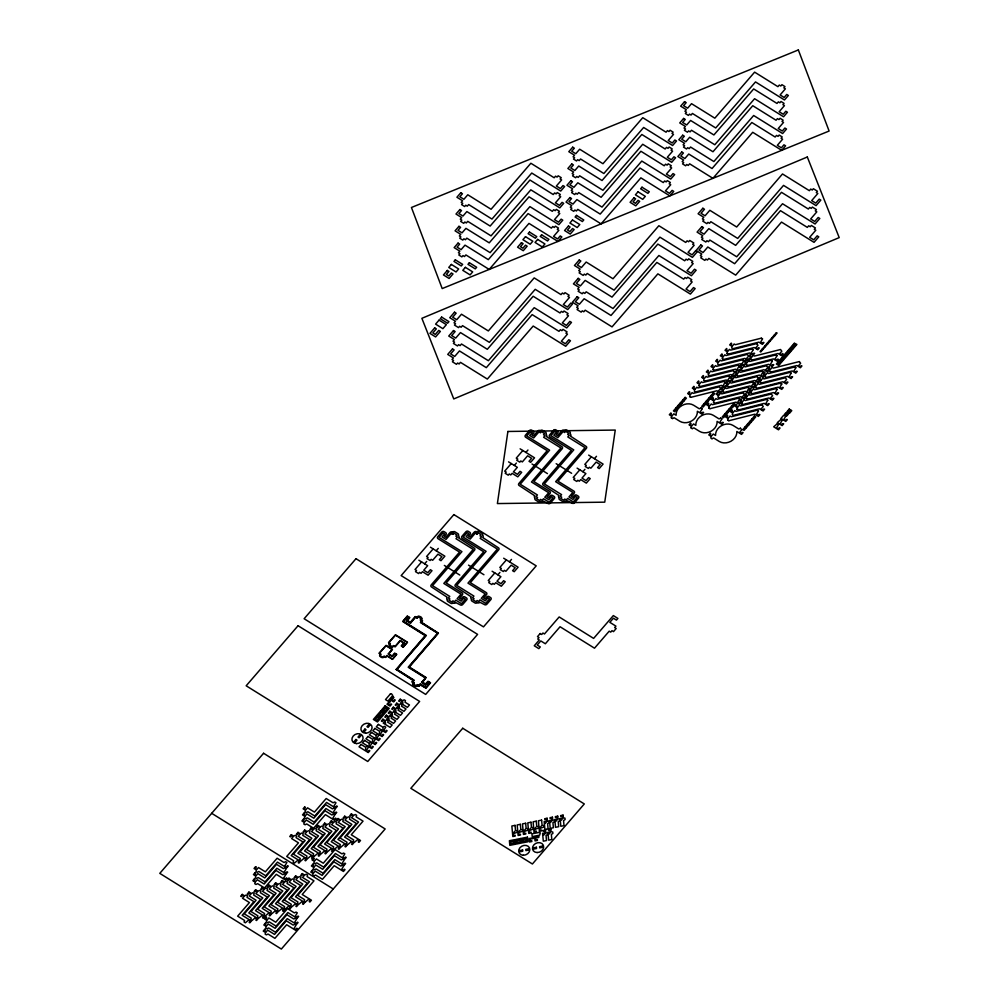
<?xml version="1.0" encoding="UTF-8"?>
<svg xmlns="http://www.w3.org/2000/svg" width="999" height="999" viewBox="0 0 999 999"><rect width="100%" height="100%" fill="white"/><g stroke="black" fill="none" stroke-linecap="round" stroke-linejoin="round"><path stroke-width="1.5" d="M391.758 656.206L392.457 655.881M392.557 656.131L394.78 653.496L396.403 654.507L392.507 659.015L386.875 655.506L385.489 657.105L383.978 656.156L382.954 657.342L379.92 655.444L380.931 654.27L379.42 653.321L385.989 645.716L392.07 649.5L388.174 654.008L391.858 656.43M403.446 643.044L404.145 642.719M404.233 642.994L400.224 640.421L394.955 646.528L393.431 645.579L392.407 646.753L389.373 644.867L390.397 643.681L388.873 642.744L395.442 635.139L407.155 642.419L403.259 646.927L401.648 645.916L404.233 642.919L403.559 643.281M406.406 620.691L407.105 620.367M407.192 620.666L406.531 620.928M425.112 684.677L425.811 684.352M425.911 684.59L428.146 681.967L429.77 682.979L425.874 687.474L420.242 683.978L418.856 685.576L417.332 684.627L416.321 685.814L413.274 683.915L414.298 682.729L412.774 681.793L414.16 680.182L396.94 669.467L426.348 635.439L403.496 621.203L407.38 616.708L409.003 617.719L406.406 620.716L410.414 623.214L415.696 617.107L417.22 618.056L418.231 616.87L421.278 618.768L420.254 619.954L421.778 620.891L420.392 622.489L437.612 633.216L408.204 667.245L425.424 677.971L421.541 682.467L425.262 684.927M452.809 534.253C453.633 530.069 450.037 536.813 453.833 533.079L456.868 534.964L455.856 536.151L457.367 537.1L455.994 538.698L473.214 549.413L443.806 583.441L461.026 594.168L457.13 598.676L461.151 601.173L463.736 598.164L465.359 599.175L461.463 603.683L455.831 600.174L454.458 601.773L452.934 600.824L451.91 602.01L448.876 600.112L449.9 598.938L448.376 597.989L449.762 596.391L432.542 585.664L461.938 551.635L439.085 537.412L442.982 532.904L444.605 533.916L442.008 536.913L446.016 539.41L451.298 533.316C455.394 534.577 451.773 534.677 452.397 532.042A1.736 1.449 -25.2 0 0 450.012 532.504L445.829 537.337L444.393 536.451L445.891 534.715A1.736 1.449 -25.2 0 0 445.704 532.642L444.08 531.63A1.736 1.449 -25.2 0 0 441.695 532.105L437.799 536.613A1.736 1.449 -25.2 0 0 437.987 538.686L459.552 552.11L431.243 584.865A1.736 1.449 -25.2 0 0 431.443 586.937L447.09 597.19A1.736 1.449 -25.2 0 0 447.277 599.263L447.515 599.412A1.736 1.449 -25.2 0 0 447.777 601.386L450.811 603.284A1.736 1.449 -25.2 0 0 453.121 602.897L453.359 603.046A1.736 1.449 -25.2 0 0 455.744 602.572L460.364 604.944A1.736 1.449 -25.2 0 0 462.749 604.482L466.645 599.974A1.736 1.449 -25.2 0 0 466.458 597.902L464.835 596.89A1.736 1.449 -25.2 0 0 462.45 597.365L460.951 599.1L459.515 598.201L462.312 594.967A1.736 1.449 -25.2 0 0 462.125 592.894L446.191 582.979L474.5 550.224A1.736 1.449 -25.2 0 0 474.313 548.151L458.653 537.899A1.736 1.449 -25.2 0 0 458.466 535.826L458.229 535.676A1.736 1.449 -25.2 0 0 457.967 533.691L454.932 531.805A1.736 1.449 -25.2 0 0 452.622 532.192M476.948 533.928C475.162 533.691 478.658 533.791 477.997 532.767L481.031 534.652L480.007 535.839L481.53 536.775L480.144 538.386L497.365 549.1L467.969 583.129L485.189 593.856L481.293 598.351L485.302 600.849L487.899 597.852L489.522 598.863L485.626 603.359L479.995 599.862L478.608 601.46L477.097 600.511L476.073 601.698L473.039 599.8L474.05 598.626L472.539 597.677L473.913 596.078L456.693 585.352L486.101 551.323L463.249 537.1L467.145 532.592L468.756 533.603L466.171 536.6L470.179 539.098L475.449 532.991L476.973 533.941L476.548 531.73A1.736 1.449 -25.2 0 0 474.163 532.192L469.992 537.025L468.556 536.138L470.042 534.403A1.736 1.449 -25.2 0 0 469.855 532.33L468.244 531.318A1.736 1.449 -25.2 0 0 465.859 531.793L461.963 536.288A1.736 1.449 -25.2 0 0 462.15 538.361L483.716 551.798L455.407 584.552A1.736 1.449 -25.2 0 0 455.594 586.625L471.253 596.878A1.736 1.449 -25.2 0 0 471.441 598.95L471.678 599.088A1.736 1.449 -25.2 0 0 471.94 601.073L474.975 602.959A1.736 1.449 -25.2 0 0 477.272 602.584L477.51 602.734A1.736 1.449 -25.2 0 0 479.895 602.26L484.527 604.632A1.736 1.449 -25.2 0 0 486.913 604.17L490.809 599.662A1.736 1.449 -25.2 0 0 490.621 597.589L488.998 596.578A1.736 1.449 -25.2 0 0 486.613 597.052L485.114 598.776L483.678 597.889L486.476 594.655A1.736 1.449 -25.2 0 0 486.288 592.582L470.354 582.654L498.651 549.9A1.736 1.449 -25.2 0 0 498.464 547.827L482.817 537.587A1.736 1.449 -25.2 0 0 482.629 535.514L482.392 535.364A1.736 1.449 -25.2 0 0 482.13 533.379L479.095 531.493A1.736 1.449 -25.2 0 0 476.785 531.868M421.59 561.913L415.01 569.517L416.533 570.466L415.509 571.653L418.556 573.538L419.568 572.365L421.091 573.301L422.477 571.703L428.109 575.212L432.005 570.704L430.382 569.705L427.784 572.702L423.776 570.204L427.659 565.696L418.868 560.227M433.154 548.888L426.585 556.493L428.096 557.442L427.072 558.628L430.119 560.514L431.143 559.34L432.654 560.277L437.937 554.183L441.945 556.68L439.348 559.677L440.971 560.689L444.867 556.181L430.432 547.202M424.637 563.811L426.698 561.426M511.263 463.548L504.695 471.153L506.206 472.09L505.194 473.276L508.229 475.174L509.253 473.988L510.776 474.937L512.15 473.339L517.782 476.835L521.678 472.34L520.054 471.328L517.457 474.325L513.449 471.828L517.345 467.332L508.553 461.85M436.201 550.786L438.261 548.401M522.827 450.524L516.258 458.129L517.782 459.078L516.758 460.252L519.792 462.15L520.816 460.964L522.34 461.913L527.609 455.806L531.63 458.304L529.033 461.301L530.656 462.312L534.54 457.817L520.117 448.826M514.31 465.434L516.371 463.049M525.874 452.422L527.947 450.025M406.805 620.641L409.403 617.707L407.455 616.346L403.171 621.465L425.786 635.551L396.553 669.43L413.598 680.294L412.387 681.905L413.736 682.841M380.631 654.083C377.035 655.606 383.479 659.802 384.278 656.343M390.085 643.493C386.488 645.104 392.969 649.188 393.731 645.766M410.377 622.727L415.459 616.858L417.17 617.569M416.908 617.869C417.657 614.435 424.188 618.543 420.554 620.142M386.925 655.993L385.602 657.429L384.016 656.655M388.736 653.895L392.457 649.387L386.064 645.366L379.071 653.184L380.369 654.382M400.274 640.908L395.192 646.778L393.481 646.066M392.157 656.156L394.68 653.171L396.778 654.345L392.495 659.365L386.613 655.806M403.846 642.994L401.261 645.878L403.134 647.277L407.505 642.22L395.454 634.777L388.536 642.594L389.835 643.793M579.807 469.817L573.239 477.422L574.762 478.371L573.738 479.557L576.773 481.443L577.797 480.269L579.32 481.206L580.706 479.607L586.338 483.116L590.222 478.608L588.598 477.609L586.013 480.606L581.992 478.109L585.889 473.601L577.097 468.131M591.383 456.793L584.802 464.398L586.326 465.347L585.302 466.533L588.349 468.419L589.36 467.245L590.884 468.181L596.153 462.087L600.174 464.585L597.577 467.582L599.2 468.593L603.084 464.085L588.661 455.107M494.817 572.927L488.249 580.531L489.76 581.48L488.748 582.654L491.783 584.552L492.807 583.366L494.318 584.315L495.704 582.717L501.336 586.226L505.232 581.718L503.608 580.706L501.011 583.716L497.002 581.218L500.899 576.71L492.107 571.241M506.381 559.902L499.812 567.507L501.336 568.456L500.312 569.63L503.346 571.528L504.37 570.342L505.894 571.291L511.163 565.184L515.172 567.682L512.587 570.691L514.198 571.703L518.094 567.195L503.671 558.216M582.854 471.715L584.927 469.33M594.43 458.691L596.49 456.306M497.864 574.825L499.925 572.427M509.428 561.8L511.5 559.403M413.998 682.542C410.402 684.153 416.883 688.236 417.644 684.814M420.279 684.465L418.868 685.926L417.382 685.114M422.102 682.354L425.736 677.697L408.766 667.132L438.012 633.154L420.954 622.389L422.177 620.829L420.816 619.842M425.512 684.627L428.034 681.643L430.144 682.804L425.886 687.824L419.98 684.278M671.316 417.732L671.715 416.233L669.33 414.747L670.891 412.949C672.439 413.761 668.706 415.159 672.227 415.634L673.788 413.823L676.098 415.272A10.977 9.091 -25.2 0 1 681.942 405.519A10.977 9.091 -25.2 0 1 693.656 405.257L699.325 408.791L700.898 408.017M689.635 396.541L690.034 395.03L687.662 393.556L689.21 391.745L689.884 392.17L688.848 393.369L690.559 394.43L692.107 392.632L693.281 393.356L719.23 386.825L720.604 388.511L718.531 390.909C720.104 393.656 720.566 390.134 721.94 391.196L720.391 392.994L716.845 390.784L690.896 397.327M698.975 385.726L699.375 384.228L697.002 382.742L698.551 380.944C700.137 381.768 696.328 383.154 699.899 383.628L701.448 381.818L702.622 382.555L728.571 376.011M708.316 374.925L708.716 373.414L706.343 371.928L707.891 370.13C709.515 370.991 705.731 372.165 709.24 372.814L710.789 371.016L711.962 371.74L737.911 365.209M712.986 369.518L713.386 368.007L711.013 366.533L712.562 364.722C714.148 365.534 710.376 366.958 713.91 367.407L715.459 365.609L716.633 366.333L742.582 359.802M722.327 358.703L722.727 357.205L720.354 355.719L721.902 353.921C723.463 354.72 719.804 356.156 723.251 356.606L724.799 354.795L725.973 355.532L751.922 348.988M726.997 353.309L727.397 351.798L725.024 350.312L726.573 348.514C728.121 349.325 724.45 350.749 727.921 351.198L729.47 349.4L730.644 350.125L756.593 343.594M672.564 418.519L674.138 417.744L679.819 421.278A10.977 9.091 -25.2 0 0 691.52 421.016A10.977 9.091 -25.2 0 0 697.364 411.263L702.06 414.198L703.621 412.387C702.272 411.351 701.735 414.747 700.199 412.112L702.16 408.803M695.566 391.92L721.515 385.377L725.062 387.587L726.61 385.789C725.249 384.752 724.774 388.211 723.201 385.514L725.149 382.205M700.237 386.513L726.186 379.982L729.732 382.192L731.28 380.382C729.932 379.37 729.407 382.729 727.871 380.107L729.819 376.798M704.907 381.106L730.856 374.575L734.402 376.785L735.951 374.987C734.465 373.951 734.365 377.322 732.542 374.7L734.615 372.302L733.353 370.592M709.577 375.699L735.526 369.168L739.073 371.378L740.621 369.58C739.11 368.594 738.985 371.965 737.212 369.293L739.16 365.984M714.248 370.304L740.197 363.761L743.743 365.971L745.291 364.173C743.78 363.199 743.631 366.483 741.882 363.886L743.83 360.589M718.918 364.897L744.867 358.366L748.413 360.577L749.962 358.766C748.438 357.754 748.401 361.151 746.553 358.491L748.626 356.081L747.364 354.37M723.588 359.49L749.537 352.959L753.084 355.169L754.632 353.359C753.283 352.322 752.759 355.731 751.223 353.084L753.171 349.775M728.259 354.083L754.208 347.552L757.754 349.762L759.302 347.964C757.954 346.928 757.429 350.349 755.893 347.677L757.966 345.279L756.705 343.569M723.9 381.418L697.951 387.949L696.778 387.225L695.229 389.023C691.62 388.574 695.491 387.162 693.88 386.351L692.332 388.149L694.705 389.622L694.305 391.133L695.454 391.945M733.241 370.604L707.292 377.147L706.118 376.423L704.57 378.221C700.961 377.759 704.832 376.361 703.221 375.537L701.673 377.335L704.045 378.821L703.646 380.332L704.794 381.131M747.252 354.395L721.303 360.926L720.129 360.202L718.581 362.013C714.972 361.551 718.843 360.139 717.232 359.328L715.684 361.126L718.056 362.612L717.657 364.111L718.805 364.922M761.263 338.186L735.314 344.717L734.14 343.993L732.592 345.791C728.983 345.342 732.854 343.931 731.243 343.107L729.695 344.917L732.067 346.391L731.668 347.902L732.816 348.701L758.878 342.145L762.424 344.355L763.973 342.557C762.462 341.583 762.374 344.867 760.564 342.27L762.512 338.961M691.046 427.834L691.445 426.323L689.06 424.85L690.621 423.039C692.17 423.863 688.473 425.249 691.97 425.724L693.518 423.926L695.841 425.374A10.977 9.091 -25.2 0 1 701.673 415.609A10.977 9.091 -25.2 0 1 713.386 415.359L719.055 418.893L720.629 418.119M708.803 407.892L709.203 406.381L706.817 404.907L708.378 403.097C709.952 403.921 706.156 405.319 709.715 405.781L711.276 403.983L712.437 404.707L738.386 398.176M718.144 397.09L718.543 395.579L716.158 394.093L717.719 392.295C719.317 393.294 715.534 394.155 719.055 394.98L720.616 393.181L721.778 393.906L747.727 387.362M722.814 391.683L723.214 390.172L720.828 388.686L722.389 386.888C724.038 387.712 720.192 388.948 723.726 389.573L725.286 387.774L726.448 388.499L752.397 381.968M732.155 380.869L732.554 379.37L730.169 377.884L731.73 376.086C733.254 376.898 729.657 378.309 733.066 378.758L734.627 376.96L735.788 377.684L761.738 371.153M736.825 375.462L737.225 373.963L734.839 372.477L736.4 370.679C737.949 371.478 734.277 372.914 737.737 373.364L739.297 371.553L740.459 372.29L766.408 365.746M746.166 364.66L746.565 363.149L744.18 361.675L745.741 359.865C747.277 360.914 743.681 361.688 747.077 362.55L748.638 360.751L749.799 361.476L775.748 354.945M692.307 428.621L693.88 427.847L699.55 431.368A10.977 9.091 -25.2 0 0 711.263 431.118A10.977 9.091 -25.2 0 0 717.095 421.366L721.802 424.288L723.351 422.49C721.827 421.516 721.715 424.862 719.929 422.215L721.89 418.906M710.052 408.678L736.001 402.135L739.547 404.345L741.108 402.547C739.747 401.511 739.272 404.995 737.687 402.272L739.647 398.963M714.722 403.271L740.671 396.74L744.218 398.951L745.778 397.14C744.243 396.079 744.38 399.425 742.357 396.865L744.43 394.455L743.169 392.744M719.392 397.864L745.341 391.333L748.888 393.544L750.449 391.745C749.088 390.684 748.613 394.193 747.027 391.458L748.988 388.149M724.063 392.457L750.012 385.926L753.558 388.136L755.119 386.338C753.608 385.352 753.458 388.648 751.698 386.051L753.658 382.742M728.733 387.063L754.682 380.519L758.229 382.729L759.789 380.931C758.428 379.87 757.954 383.404 756.368 380.644L758.453 378.246L757.18 376.536M733.403 381.655L759.352 375.124L762.899 377.322L764.46 375.524C762.999 374.488 762.849 377.847 761.038 375.249L762.999 371.94M738.074 376.248L764.023 369.717L767.569 371.928L769.13 370.117C767.781 369.081 767.257 372.502 765.709 369.842L767.794 367.445L766.52 365.734M752.085 360.04L778.034 353.509L781.58 355.706L783.141 353.908L782.479 353.496L781.43 354.695L779.72 353.634L781.805 351.223L780.531 349.513L754.47 356.069L753.308 355.344L751.748 357.142C748.201 356.693 751.997 355.282 750.411 354.47L748.85 356.268L751.236 357.742L750.836 359.253L751.972 360.065M743.056 392.769L717.107 399.3L715.946 398.576L714.385 400.387C710.776 399.925 714.66 398.514 713.049 397.702L711.488 399.5L713.873 400.986L713.473 402.485L714.61 403.296M757.067 376.561L731.118 383.092L729.957 382.367L728.396 384.165C724.849 383.716 728.646 382.305 727.06 381.481L725.499 383.291L727.884 384.765L727.484 386.276L728.621 387.075M771.078 360.352L745.129 366.883L743.968 366.158L742.407 367.957C738.798 367.495 742.682 366.096 741.071 365.272L739.51 367.07L741.895 368.556L741.495 370.067L742.632 370.866L768.693 364.31L772.239 366.521L773.8 364.722C772.277 363.748 772.202 367.033 770.379 364.435L772.339 361.126M777.01 355.719L775.049 359.028C776.623 361.775 777.097 358.254 778.471 359.315L776.91 361.114L773.363 358.903L748.476 365.272L746.178 364.76M727.622 419.942L728.021 418.431L725.636 416.958L727.197 415.147C728.833 415.971 725.037 417.22 728.546 417.832L730.094 416.034L731.268 416.758L757.217 410.227M736.962 409.128L737.362 407.629L734.977 406.143L736.538 404.345C738.074 405.394 734.477 406.156 737.886 407.03L739.435 405.219L740.609 405.956L766.558 399.413M741.633 403.733L742.032 402.222L739.647 400.736L741.208 398.938C742.756 399.75 739.098 401.173 742.557 401.623L744.105 399.825L745.279 400.549L771.228 394.018L772.602 395.704L770.529 398.102C772.09 400.799 772.577 397.327 773.938 398.389L772.389 400.187L768.843 397.977L742.894 404.508M750.973 392.919L751.373 391.408L748.988 389.935L750.549 388.136L751.223 388.549L750.187 389.747L751.897 390.809L753.446 389.011L754.62 389.735L779.507 383.379L781.805 383.891M760.314 382.118L760.714 380.607L758.328 379.121L759.889 377.322C761.463 378.146 757.679 379.533 761.238 380.007L762.786 378.209L763.96 378.933L789.909 372.402M764.984 376.71L765.384 375.199L762.999 373.713L764.56 371.915C766.133 372.864 762.412 373.913 765.908 374.6L767.457 372.802L768.631 373.526L794.58 366.995M712.037 438.711L713.611 437.937L719.28 441.471A10.977 9.091 -25.2 0 0 730.993 441.221A10.977 9.091 -25.2 0 0 736.837 431.468L741.533 434.39L743.094 432.592C741.72 431.531 741.258 435.064 739.672 432.305L741.745 429.907L740.484 428.196M728.883 420.729L754.832 414.185L758.378 416.396L759.927 414.597C758.578 413.549 758.054 416.995 756.518 414.31L758.466 411.014M747.564 399.113L773.513 392.57L777.06 394.78L778.608 392.982C777.247 391.945 776.772 395.404 775.199 392.694L777.147 389.385M752.235 393.706L778.184 387.175L781.73 389.373L783.278 387.575C781.78 386.601 781.655 389.847 779.869 387.3L781.817 383.991M756.905 388.299L782.854 381.768L786.4 383.978L787.949 382.167C786.463 381.143 786.363 384.503 784.54 381.893L786.613 379.483L785.351 377.772L759.29 384.34L758.116 383.604L756.568 385.414C752.959 384.952 756.83 383.541 755.219 382.729L753.658 384.528L756.043 386.014L755.644 387.512L756.792 388.324M761.575 382.892L787.524 376.361L791.071 378.571L792.619 376.773C791.096 375.799 790.983 379.145 789.21 376.486L791.158 373.176M766.245 377.485L792.195 370.954L795.741 373.164L797.289 371.366C795.741 370.317 795.878 373.701 793.88 371.079L795.828 367.769M770.916 372.09L796.865 365.547L800.411 367.757L801.96 365.959C800.411 364.91 800.536 368.256 798.551 365.684L800.624 363.274L799.362 361.563M740.371 428.221L738.798 428.996L733.116 425.462A10.977 9.091 -25.2 0 0 721.415 425.711A10.977 9.091 -25.2 0 0 715.571 435.464L713.249 434.028L711.7 435.826C708.154 435.364 711.95 433.966 710.351 433.141L708.803 434.94L711.176 436.426L710.776 437.937L711.925 438.736M761.887 404.82L735.938 411.351L734.764 410.626L733.216 412.425C729.607 411.975 733.478 410.564 731.867 409.752L730.306 411.551L732.692 413.037L732.292 414.535L733.441 415.347L759.502 408.791L763.049 410.989L764.597 409.19C763.061 408.216 763.011 411.513 761.188 408.916L763.261 406.506L762 404.795M775.898 388.611L749.949 395.142L748.775 394.418L747.227 396.216C743.618 395.766 747.489 394.355 745.878 393.531L744.317 395.342L746.703 396.815L746.303 398.326L747.452 399.125M799.25 361.588L773.301 368.119L772.127 367.395L770.579 369.193C766.97 368.743 770.841 367.332 769.23 366.508L767.669 368.319L770.054 369.792L769.655 371.303L770.803 372.103M767.806 400.199L765.858 403.509C767.419 406.243 767.894 402.722 769.267 403.783L767.719 405.594L764.173 403.384L739.272 409.74L736.975 409.228M777.347 423.638L773.701 426.81L778.508 429.807L780.069 428.009C778.721 426.96 778.196 430.419 776.648 427.722L778.608 424.413M780.981 419.43L777.334 422.602L782.142 425.599L783.703 423.801C782.167 422.802 782.105 426.186 780.281 423.526L782.242 420.217M785.876 416.009L783.915 419.318C785.489 422.053 785.963 418.531 787.337 419.592L785.776 421.403L780.968 418.406L783.566 415.397L785.863 415.909M513.299 832.991L514.772 831.293M518.618 831.955L520.079 830.256M523.926 830.906L525.399 829.207M529.233 829.857L530.706 828.159M534.552 828.808L536.013 827.11M539.86 827.759L541.333 826.061M545.167 823.476L546.628 821.777M550.474 822.439L551.947 820.741M543.581 835.251L545.054 833.553M555.781 821.39L557.255 819.692M548.901 834.202L550.362 832.504M561.101 820.341L562.562 818.643M774.063 335.352L774.737 335.764M771.727 338.049L772.402 338.474M769.392 340.759L770.067 341.171M761.375 338.162L762.512 338.873M767.057 343.456L767.731 343.881M764.722 346.166L765.396 346.578M775.861 354.92L776.997 355.632M794.692 366.97L795.816 367.682M762.387 348.863L763.061 349.275M771.191 360.327L772.327 361.026M790.022 372.377L791.146 373.077M752.035 348.976L753.171 349.675M761.85 371.128L762.986 371.84M742.694 359.777L743.83 360.489M764.997 376.81L766.133 377.51M727.01 353.409L728.146 354.108M776.011 388.586L777.135 389.298M738.024 365.184L739.16 365.896M760.326 382.205L761.463 382.917M722.339 358.803L723.476 359.515M752.509 381.943L753.646 382.642M736.837 375.562L737.961 376.273M747.839 387.35L748.975 388.049M766.67 399.4L767.794 400.099M728.683 375.986L729.807 376.698M732.167 380.969L733.291 381.68M750.986 393.019L752.122 393.731M712.999 369.618L714.135 370.317M724.013 381.393L725.137 382.105M781.093 419.405L782.229 420.117M708.328 375.025L709.465 375.724M738.498 398.151L739.635 398.863M757.329 410.202L758.453 410.914M777.459 423.613L778.596 424.313M722.826 391.783L723.95 392.482M741.645 403.833L742.781 404.533M718.156 397.177L719.28 397.889M752.147 418.768L753.408 419.543M698.988 385.826L700.124 386.538M731.593 406.131L732.841 406.918M711.088 395.542L712.349 396.328M749.812 421.466L751.073 422.252M729.258 408.841L730.506 409.615M708.753 398.251L710.014 399.026M747.477 424.163L748.738 424.95M726.922 411.538L728.171 412.325M706.418 400.949L707.679 401.735M745.142 426.873L746.403 427.647M724.587 414.235L725.836 415.022M704.083 403.646L705.344 404.433M708.815 407.992L709.939 408.691M727.634 420.042L728.771 420.741M689.647 396.64L690.784 397.34M720.741 418.094L721.877 418.806M701.011 407.992L702.147 408.703M682.779 400.075L684.04 400.861M680.444 402.784L681.705 403.559M678.109 405.482L679.37 406.268M675.774 408.191L677.035 408.966M691.058 427.934L692.195 428.633M671.316 417.832L672.452 418.544M556.168 463.686L571.615 473.289M532.005 463.998L547.452 473.613M468.506 565.122L483.941 574.737M444.343 565.434L459.79 575.049M406.968 620.604L410.676 622.914M399.962 640.721L403.671 643.031M388.436 653.708L392.145 656.006M421.79 682.167L425.499 684.477M211.688 813.311L333.254 888.998M402.659 701.635L402.847 703.596M399.2 705.644L399.388 707.604M395.741 709.652L395.916 711.6M392.282 713.648L392.457 715.609M388.823 717.657L388.998 719.617M385.364 721.653L385.539 723.613M382.942 728.159L383.117 730.107M379.483 732.155L379.657 734.115M376.024 736.163L376.198 738.111M372.565 740.159L372.739 742.12M369.106 744.168L369.28 746.128M365.646 748.164L365.821 750.124M476.036 532.966C477.747 535.002 478.109 530.481 476.048 532.854M396.141 669.492L413.037 680.406L411.975 681.917L413.174 682.954C410.664 684.465 416.171 688.211 417.42 685.601L418.943 686.263L420.329 684.952L425.961 688.161L430.544 682.742L428.047 681.281L425.462 683.99L422.664 682.255L426.098 677.509L409.328 667.02L438.411 633.141L421.516 622.277L422.577 620.766L421.378 619.73C423.988 617.769 417.944 614.622 417.132 617.082L415.222 616.608L410.327 622.24L407.53 620.491L409.802 617.582L407.23 616.033L402.722 621.49L425.212 635.664L396.153 669.442M507.892 431.468L497.39 503.571L604.745 502.172L615.247 430.07L507.892 431.468M778.308 362.924C776.835 364.997 779.37 363.424 780.269 363.661L778.708 365.472L776.348 363.998L777.909 362.2L778.308 362.924M780.306 360.614L779.62 361.413L780.656 362.05L781.693 360.851L782.354 361.276L780.806 363.074L778.433 361.601L779.982 359.79L780.306 360.614M782.379 358.204L781.693 359.016L782.729 359.652L783.765 358.454L784.427 358.866L782.879 360.664L780.506 359.19L782.067 357.392L782.367 358.254M784.465 355.806L783.765 356.606L784.802 357.255L785.838 356.056L786.513 356.468L784.952 358.266L782.579 356.793L784.14 354.995L784.465 355.806M786.538 353.409L785.838 354.208L786.875 354.845L787.911 353.646L788.586 354.071L787.025 355.869L784.652 354.395L786.213 352.585L786.538 353.409M788.611 350.999L787.924 351.81L788.948 352.447L789.997 351.248L790.659 351.66L789.098 353.459L786.737 351.985L788.286 350.187L788.598 351.049M790.684 348.601L789.997 349.4L791.033 350.05L792.07 348.851L792.731 349.263L791.183 351.061L788.81 349.588L790.359 347.789L790.684 348.601M792.769 346.203L792.07 347.003L793.106 347.64L794.143 346.441L794.817 346.865L793.256 348.663L790.883 347.19L792.444 345.379L792.769 346.203M794.842 343.793L794.517 342.982L792.956 344.78L795.329 346.253L796.89 344.455L796.215 344.043L795.179 345.242L794.143 344.593L794.767 343.943M786.3 413.449L785.614 414.26L786.65 414.897L787.687 413.698L788.348 414.11L786.8 415.909L784.427 414.435L785.976 412.637L786.288 413.499M460.814 192.745L456.918 197.253L462.599 200.787L461.213 202.385L462.737 203.334L461.6 204.633L464.647 206.518L465.771 205.22L467.295 206.169L468.668 204.57L491.97 219.068L531.755 173.039L560.726 191.071L564.622 186.576L562.999 185.564L560.414 188.561L556.356 186.039L561.625 179.932L560.114 178.996L561.238 177.685L558.191 175.799L557.067 177.098L555.556 176.149L554.17 177.76L530.869 163.249L491.083 209.278L467.782 194.78L463.898 199.276L459.84 196.753L462.437 193.756L460.814 192.745M459.89 209.54L455.994 214.036L461.675 217.57L460.289 219.168L461.8 220.117L460.676 221.416L463.723 223.314L464.847 222.015L466.358 222.952L467.744 221.353L491.046 235.864L530.831 189.822L559.802 207.867L563.698 203.359L562.075 202.347L559.477 205.357L555.432 202.834L560.701 196.728L559.19 195.779L560.314 194.48L557.267 192.582L556.143 193.893L554.632 192.944L553.246 194.543L529.945 180.032L490.159 226.074L466.858 211.563L462.962 216.071L458.916 213.549L461.513 210.539L459.89 209.54M458.966 226.323L455.069 230.831L460.739 234.353L459.365 235.964L460.876 236.9L459.752 238.212L462.799 240.097L463.923 238.798L465.434 239.748L466.82 238.149L490.122 252.647L529.907 206.618L558.878 224.65L562.774 220.155L561.151 219.143L558.553 222.14L554.507 219.618L559.777 213.511L558.266 212.575L559.39 211.264L556.343 209.378L555.219 210.677L553.696 209.728L552.322 211.326L529.02 196.828L489.235 242.857L465.934 228.359L462.038 232.854L457.992 230.332L460.589 227.335L458.966 226.323M458.042 243.107L454.145 247.615L459.815 251.149L458.429 252.747L459.952 253.696L458.828 254.995L461.863 256.893L462.999 255.582L464.51 256.531L465.896 254.932L489.198 269.443L528.983 223.401L557.954 241.446L561.85 236.938L560.227 235.926L557.629 238.936L553.583 236.413L558.853 230.307L557.33 229.358L558.453 228.059L555.419 226.161L554.295 227.46L552.772 226.523L551.398 228.122L528.096 213.611L488.311 259.653L465.01 245.142L461.113 249.65L457.067 247.128L459.652 244.118L458.042 243.107M451.361 264.435L448.763 267.432L456.056 271.978L458.653 268.968L451.361 264.435M455.332 259.827L453.958 261.426L461.251 265.971L462.637 264.373L455.332 259.827M447.327 270.429L443.444 274.937L449.113 278.471L453.009 273.963L451.386 272.952L448.788 275.949L446.353 274.438L448.951 271.441L447.327 270.429M465.384 267.345L462.787 270.342L470.092 274.887L472.677 271.89L465.384 267.345M469.368 262.737L467.982 264.335L475.274 268.881L476.66 267.282L469.368 262.737M572.702 147.19L568.806 151.686L574.487 155.22L573.101 156.818L574.612 157.767L573.488 159.066L576.535 160.964L577.659 159.665L579.183 160.614L580.556 159.003L603.858 173.514L643.643 127.472L672.614 145.517L676.51 141.009L674.887 140.01L672.29 143.007L668.244 140.484L673.513 134.378L672.002 133.429L673.126 132.13L670.079 130.245L668.955 131.543L667.444 130.594L666.058 132.193L642.757 117.682L602.971 163.724L579.67 149.213L575.774 153.721L571.728 151.199L574.325 148.202L572.702 147.19M571.778 163.973L567.882 168.481L573.551 172.015L572.177 173.614L573.688 174.563L572.564 175.861L575.611 177.747L576.735 176.448L578.246 177.397L579.632 175.799L602.934 190.297L642.719 144.268L671.69 162.3L675.586 157.805L673.963 156.793L671.365 159.79L667.32 157.268L672.589 151.161L671.078 150.225L672.202 148.926L669.155 147.028L668.031 148.327L666.52 147.377L665.134 148.988L641.833 134.478L602.047 180.519L578.746 166.009L574.85 170.504L570.804 167.982L573.401 164.985L571.778 163.973M439.061 320.117L435.601 324.126L442.894 328.671L446.353 324.663L439.061 320.117M441.658 317.108L440.272 318.706L447.564 323.251L448.951 321.653L441.658 317.108M434.702 327.884L429.945 333.391L435.614 336.925L440.372 331.418L438.748 330.407L435.289 334.415L432.854 332.904L436.313 328.896L434.702 327.884M454.52 312.2L449.762 317.694L455.432 321.228L454.046 322.839L455.569 323.776L454.445 325.075L458.504 327.61L459.627 326.298L461.138 327.247L462.525 325.649L489.373 342.357L535.214 289.323L567.732 309.565L572.489 304.058L570.866 303.059L567.407 307.055L563.349 304.533L569.492 297.427L567.969 296.478L569.105 295.18L565.047 292.657L563.923 293.956L562.4 293.007L561.013 294.618L534.178 277.897L488.336 330.944L461.488 314.223L456.73 319.73L452.684 317.207L456.143 313.199L454.52 312.2M570.854 180.769L566.957 185.265L572.627 188.799L571.253 190.397L572.764 191.346L571.64 192.645L574.687 194.543L575.811 193.244L577.322 194.181L578.708 192.582L602.01 207.093L641.795 161.051L670.766 179.096L674.662 174.588L673.039 173.576L670.441 176.586L666.395 174.063L671.665 167.957L670.154 167.008L671.278 165.709L668.231 163.811L667.107 165.122L665.584 164.173L664.21 165.772L640.908 151.261L601.123 197.303L577.822 182.792L573.926 187.3L569.88 184.778L572.477 181.768L570.854 180.769M525.511 236.676L522.914 239.673L530.207 244.218L532.804 241.221L525.511 236.676M529.482 232.068L528.096 233.679L535.389 238.212L536.775 236.613L529.482 232.068M521.478 242.67L517.594 247.178L523.264 250.712L527.16 246.204L525.536 245.192L522.939 248.202L520.504 246.691L523.101 243.681L521.478 242.67M453.509 330.557L448.751 336.051L454.42 339.585L453.034 341.183L454.557 342.133L453.434 343.431L457.492 345.954L458.616 344.655L460.127 345.604L461.513 344.006L488.361 360.714L534.203 307.68L566.72 327.922L571.478 322.415L569.855 321.403L566.396 325.412L562.337 322.889L568.481 315.784L566.957 314.835L568.081 313.536L564.035 311.014L562.912 312.312L561.388 311.363L560.002 312.974L533.166 296.253L487.325 349.3L460.477 332.58L455.719 338.087L451.673 335.564L455.132 331.556L453.509 330.557M569.929 197.552L566.033 202.06L571.703 205.594L570.317 207.193L571.84 208.142L570.716 209.44L573.751 211.326L574.875 210.027L576.398 210.976L577.784 209.378L601.086 223.876L640.871 177.847L669.842 195.879L673.738 191.383L672.115 190.372L669.517 193.369L665.471 190.846L670.741 184.74L669.218 183.804L670.341 182.492L667.307 180.607L666.183 181.905L664.66 180.956L663.286 182.567L639.984 168.057L600.199 214.086L576.898 199.588L573.001 204.083L568.955 201.561L571.54 198.564L569.929 197.552M537.637 239.41L535.039 242.42L542.332 246.965L544.93 243.956L537.637 239.41M541.608 234.815L540.234 236.413L547.527 240.959L548.913 239.348L541.608 234.815M452.497 348.913L447.739 354.408L453.409 357.942L452.023 359.54L453.546 360.489L452.422 361.788L456.468 364.31L457.592 363.012L459.115 363.961L460.502 362.362L487.35 379.071L533.191 326.036L565.709 346.278L570.466 340.771L568.843 339.76L565.384 343.768L561.326 341.246L567.469 334.141L565.946 333.191L567.07 331.893L563.024 329.37L561.9 330.669L560.377 329.72L558.99 331.331L532.155 314.61L486.313 367.657L459.465 350.936L454.707 356.443L450.661 353.921L454.12 349.912L452.497 348.913M572.502 220.017L569.905 223.014L577.197 227.56L579.795 224.55L572.502 220.017M576.473 215.409L575.087 217.008L582.38 221.553L583.766 219.955L576.473 215.409M568.468 226.011L564.572 230.519L570.254 234.053L574.138 229.545L572.527 228.534L569.929 231.543L567.494 230.02L570.092 227.023L568.468 226.011M684.565 101.636L680.669 106.144L686.338 109.678L684.952 111.276L686.475 112.225L685.351 113.524L688.386 115.422L689.51 114.111L691.033 115.06L692.419 113.461L715.721 127.972L755.506 81.93L784.477 99.975L788.373 95.467L786.75 94.455L784.153 97.465L780.107 94.942L785.376 88.836L783.853 87.887L784.977 86.588L781.942 84.69L780.818 85.989L779.295 85.052L777.909 86.651L754.62 72.14L714.834 118.182L691.533 103.671L687.637 108.179L683.591 105.657L686.176 102.647L684.565 101.636M683.628 118.431L679.745 122.927L685.414 126.461L684.028 128.072L685.551 129.008L684.427 130.307L687.462 132.205L688.586 130.906L690.109 131.856L691.495 130.245L714.797 144.755L754.582 98.714L783.553 116.758L787.437 112.25L785.826 111.251L783.228 114.248L779.17 111.726L784.452 105.619L782.929 104.67L784.053 103.372L781.018 101.486L779.894 102.785L778.371 101.836L776.985 103.434L753.683 88.936L713.898 134.965L690.609 120.454L686.713 124.962L682.654 122.44L685.252 119.443L683.628 118.431M682.704 135.215L678.821 139.723L684.49 143.257L683.104 144.855L684.627 145.804L683.503 147.103L686.538 148.988L687.662 147.69L689.185 148.639L690.571 147.04L713.873 161.538L753.658 115.509L782.629 133.541L786.513 129.046L784.902 128.034L782.304 131.031L778.246 128.509L783.528 122.415L782.005 121.466L783.129 120.167L780.094 118.269L778.97 119.568L777.447 118.619L776.061 120.23L752.759 105.719L712.974 151.761L689.672 137.25L685.789 141.758L681.73 139.223L684.327 136.226L682.704 135.215M638.024 191.808L635.426 194.805L642.732 199.35L645.317 196.353L638.024 191.808M642.007 187.2L640.621 188.811L647.914 193.344L649.3 191.746L642.007 187.2M579.208 260.015L574.45 265.509L580.132 269.043L578.746 270.642L580.257 271.591L579.133 272.889L583.191 275.412L584.315 274.113L585.839 275.062L587.212 273.464L614.06 290.172L659.902 237.138L692.419 257.38L697.177 251.873L695.554 250.861L692.095 254.87L688.049 252.347L694.18 245.242L692.669 244.293L693.793 242.994L689.735 240.472L688.611 241.77L687.1 240.821L685.714 242.432L658.865 225.712L613.024 278.758L586.176 262.038L581.418 267.545L577.372 265.022L580.831 261.014L579.208 260.015M634.003 197.802L630.107 202.31L635.789 205.844L639.672 201.336L638.049 200.324L635.464 203.334L633.029 201.823L635.626 198.813L634.003 197.802M681.78 152.01L677.884 156.506L683.566 160.04L682.18 161.638L683.703 162.587L682.579 163.886L685.614 165.784L686.738 164.485L688.261 165.422L689.647 163.824L712.936 178.334L752.722 132.293L781.705 150.337L785.589 145.829L783.965 144.818L781.38 147.827L777.322 145.305L782.604 139.198L781.081 138.249L782.205 136.95L779.17 135.052L778.046 136.364L776.523 135.414L775.137 137.013L751.835 122.502L712.05 168.544L688.748 154.033L684.864 158.541L680.806 156.019L683.403 153.009L681.78 152.01M578.196 278.359L573.438 283.866L579.108 287.4L577.734 288.998L579.245 289.947L578.121 291.246L582.18 293.768L583.304 292.47L584.827 293.419L586.201 291.82L613.049 308.529L658.89 255.494L691.408 275.736L696.166 270.23L694.542 269.218L691.083 273.227L687.037 270.704L693.169 263.599L691.658 262.65L692.782 261.351L688.723 258.828L687.599 260.127L686.088 259.178L684.702 260.776L657.854 244.068L612.012 297.115L585.164 280.394L580.407 285.901L576.361 283.379L579.82 279.37L578.196 278.359M577.185 296.715L572.427 302.222L578.096 305.756L576.723 307.355L578.234 308.304L577.11 309.603L581.168 312.125L582.292 310.826L583.803 311.775L585.189 310.177L612.037 326.885L657.879 273.851L690.396 294.093L695.154 288.586L693.531 287.575L690.072 291.583L686.026 289.061L692.157 281.955L690.646 281.006L691.77 279.708L687.712 277.185L686.588 278.484L685.064 277.535L683.691 279.133L656.842 262.425L611.001 315.472L584.153 298.751L579.395 304.258L575.349 301.735L578.808 297.727L577.185 296.715M298.064 625.736L246.166 685.789L367.744 761.475L419.63 701.423L298.064 625.736M356.006 558.691L304.121 618.731L425.686 694.417L477.584 634.377L356.006 558.691M702.859 208.254L698.101 213.761L703.771 217.295L702.384 218.893L703.908 219.842L702.784 221.141L706.83 223.664L707.954 222.365L709.477 223.314L710.863 221.716L737.712 238.424L783.541 185.389L816.071 205.632L820.816 200.125L819.205 199.113L815.746 203.122L811.688 200.599L817.831 193.494L816.308 192.545L817.432 191.246L813.386 188.724L812.262 190.022L810.738 189.073L809.352 190.684L782.504 173.963L736.675 227.01L709.827 210.29L705.069 215.796L701.011 213.274L704.47 209.266L702.859 208.254M701.847 226.611L697.09 232.118L702.759 235.652L701.373 237.25L702.896 238.199L701.773 239.498L705.818 242.02L706.942 240.722L708.466 241.671L709.852 240.072L736.7 256.78L782.529 203.746L815.059 223.988L819.804 218.481L818.193 217.47L814.734 221.478L810.676 218.956L816.82 211.85L815.296 210.901L816.42 209.603L812.374 207.08L811.25 208.379L809.727 207.43L808.341 209.028L781.493 192.32L735.664 245.367L708.815 228.646L704.058 234.153L699.999 231.631L703.458 227.622L701.847 226.611M453.871 514.597L401.148 575.599L483.491 626.873L536.213 565.859L453.871 514.597M529.358 430.669L525.462 435.164A1.736 1.449 -25.2 0 0 525.649 437.237L547.215 450.674L518.918 483.429A1.736 1.449 -25.2 0 0 519.105 485.502L534.752 495.754A1.736 1.449 -25.2 0 0 534.94 497.827L535.177 497.964A1.736 1.449 -25.2 0 0 535.439 499.95L538.473 501.835A1.736 1.449 -25.2 0 0 540.784 501.461L541.021 501.61A1.736 1.449 -25.2 0 0 543.406 501.136L548.039 503.508A1.736 1.449 -25.2 0 0 550.424 503.046L554.308 498.538A1.736 1.449 -25.2 0 0 554.12 496.466L552.497 495.454A1.736 1.449 -25.2 0 0 550.112 495.929L548.626 497.664L547.177 496.765L549.974 493.531A1.736 1.449 -25.2 0 0 549.787 491.458L533.853 481.543L562.162 448.776A1.736 1.449 -25.2 0 0 561.975 446.715L546.316 436.463A1.736 1.449 -25.2 0 0 546.128 434.39L545.891 434.24A1.736 1.449 -25.2 0 0 545.629 432.255L542.594 430.369A1.736 1.449 -25.2 0 0 540.297 430.744L540.059 430.606A1.736 1.449 -25.2 0 0 537.674 431.068L533.491 435.901L532.055 435.015L533.553 433.279A1.736 1.449 -25.2 0 0 533.366 431.206L531.743 430.194A1.736 1.449 -25.2 0 0 529.358 430.669M530.644 431.468L526.748 435.976L549.6 450.199L520.204 484.228L537.425 494.955L536.038 496.553L537.562 497.502L536.538 498.676L539.572 500.574L540.596 499.388L542.12 500.337L543.493 498.738L549.138 502.247L553.021 497.739L551.398 496.728L548.813 499.725L544.792 497.227L548.688 492.732L531.468 482.005L560.876 447.977L543.656 437.262L545.029 435.651L543.518 434.715L544.53 433.529L541.495 431.643L540.471 432.817L538.961 431.868L533.678 437.974L529.67 435.477L532.267 432.48L530.644 431.468M700.823 244.967L696.078 250.474L701.748 254.008L700.361 255.607L701.885 256.556L700.761 257.854L704.807 260.377L705.931 259.078L707.454 260.027L708.84 258.429L735.689 275.137L781.518 222.09L814.035 242.345L818.793 236.838L817.182 235.826L813.723 239.835L809.665 237.312L815.808 230.207L814.285 229.258L815.409 227.959L811.363 225.437L810.239 226.736L808.715 225.786L807.329 227.385L780.481 210.677L734.64 263.711L707.804 247.003L703.046 252.51L698.988 249.987L702.447 245.979L700.823 244.967M263.574 753.271L159.79 873.363L281.356 949.05L385.152 828.958L263.574 753.271M553.521 430.357L549.625 434.852A1.736 1.449 -25.2 0 0 549.812 436.925L571.378 450.362L543.069 483.116A1.736 1.449 -25.2 0 0 543.256 485.189L558.916 495.429A1.736 1.449 -25.2 0 0 559.103 497.502L559.34 497.652A1.736 1.449 -25.2 0 0 559.602 499.637L562.637 501.523A1.736 1.449 -25.2 0 0 564.947 501.148L565.172 501.286A1.736 1.449 -25.2 0 0 567.557 500.824L572.19 503.196A1.736 1.449 -25.2 0 0 574.575 502.722L578.471 498.226A1.736 1.449 -25.2 0 0 578.284 496.153L576.66 495.142A1.736 1.449 -25.2 0 0 574.275 495.616L572.777 497.34L571.341 496.453L574.138 493.219A1.736 1.449 -25.2 0 0 573.95 491.146L558.016 481.218L586.313 448.464A1.736 1.449 -25.2 0 0 586.126 446.391L570.479 436.138A1.736 1.449 -25.2 0 0 570.292 434.066L570.054 433.928A1.736 1.449 -25.2 0 0 569.792 431.943L566.758 430.057A1.736 1.449 -25.2 0 0 564.447 430.432L564.21 430.282A1.736 1.449 -25.2 0 0 561.825 430.756L557.654 435.589L556.218 434.69L557.704 432.967A1.736 1.449 -25.2 0 0 557.517 430.894L555.906 429.882A1.736 1.449 -25.2 0 0 553.521 430.357M554.807 431.156L550.911 435.651L573.763 449.887L544.355 483.916L561.575 494.63L560.202 496.241L561.713 497.177L560.701 498.364L563.736 500.249L564.76 499.075L566.271 500.024L567.657 498.414L573.289 501.923L577.185 497.427L575.561 496.416L572.964 499.413L568.955 496.915L572.852 492.42L555.631 481.693L585.027 447.664L567.807 436.938L569.193 435.339L567.669 434.39L568.693 433.216L565.659 431.318L564.635 432.505L563.111 431.556L557.842 437.662L553.833 435.164L556.418 432.167L554.807 431.156M390.347 693.98L385.514 699.587L387.937 701.098L392.782 695.491L391.458 693.743L390.347 693.98M355.931 739.485L353.933 741.782L355.032 742.469L357.018 740.159L355.931 739.485M359.99 734.777L358.004 737.075L359.091 737.761L361.089 735.464L359.99 734.777M364.922 729.07L362.937 731.38L364.023 732.055L366.021 729.757L364.922 729.07M368.981 724.375L366.995 726.673L368.094 727.359L370.08 725.049L368.981 724.375M376.835 715.446L373.376 719.442L377.435 721.965L380.894 717.969L376.835 715.446M380.994 710.639L377.535 714.647L381.581 717.17L385.04 713.161L380.994 710.639M385.139 705.831L381.68 709.839L385.739 712.362L389.198 708.353L385.139 705.831M389.61 701.211L387.013 704.208L390.035 706.093L391.596 704.295L390.921 703.87L389.885 705.069L388.211 704.033L390.284 701.635L389.61 701.211M393.231 697.002L390.646 700.012L393.668 701.897L395.229 700.087L394.555 699.662L393.506 700.873L391.845 699.824L393.918 697.427L393.231 697.002M377.435 717.032L375.337 719.455L376.835 720.379L378.933 717.956L377.435 717.032M381.581 712.225L379.495 714.647L380.994 715.584L383.079 713.161L381.581 712.225M385.739 707.417L383.641 709.839L385.139 710.776L387.237 708.353L385.739 707.417M304.67 806.967L303.109 808.778L305.457 810.239L305.007 811.8L306.268 812.587L307.892 811.75L314.785 816.046L326.548 802.434L335.789 808.179L337.337 806.38L336.663 805.956L335.627 807.155L333.953 806.118L335.964 802.746L334.702 801.972L333.079 802.796L326.186 798.513L314.423 812.125L307.542 807.829L305.981 809.64L304.308 808.591L305.344 807.392L304.67 806.967M361.101 744.417L359.028 746.815L368.269 752.572L369.817 750.761L369.143 750.349L368.107 751.548L366.433 750.499L368.444 747.14L367.182 746.353L365.559 747.19L361.101 744.417M364.56 740.409L362.487 742.819L371.728 748.563L373.276 746.765L372.602 746.34L371.566 747.539L369.892 746.503L371.903 743.131L370.641 742.357L369.018 743.181L364.56 740.409M368.019 736.413L365.946 738.81L375.187 744.567L376.735 742.756L376.061 742.344L375.025 743.543L373.351 742.494L375.362 739.135L374.101 738.348L372.477 739.185L368.019 736.413M371.478 732.404L369.405 734.802L378.646 740.559L380.194 738.761L379.52 738.336L378.484 739.535L376.81 738.498L378.821 735.127L377.56 734.34L375.936 735.177L371.478 732.404M374.937 728.396L372.864 730.806L382.105 736.55L383.653 734.752L382.979 734.327L381.943 735.539L380.269 734.49L382.28 731.118L381.019 730.344L379.395 731.181L374.937 728.396M378.396 724.4L376.323 726.797L385.564 732.554L387.113 730.756L386.438 730.331L385.402 731.53L383.728 730.494L385.739 727.122L384.478 726.335L382.854 727.172L378.396 724.4M255.594 866.682L254.046 868.481L256.393 869.942L255.944 871.515L257.205 872.302L258.828 871.465L265.709 875.748L277.472 862.137L286.713 867.894L288.274 866.096L287.612 865.683L286.576 866.882L284.877 865.833L286.888 862.462L285.639 861.675L284.003 862.512L277.123 858.228L265.359 871.84L258.466 867.544L256.918 869.342L255.22 868.293L256.256 867.095L255.594 866.682M382.929 719.218L381.368 721.016L382.043 721.44L383.092 720.242L384.752 721.278L383.204 723.076L390.085 727.372L392.17 724.962L387.712 722.19L388.161 720.629L386.9 719.842L385.277 720.679L382.929 719.218M386.388 715.209L384.827 717.007L385.514 717.432L386.551 716.233L388.211 717.27L386.663 719.08L393.544 723.363L395.629 720.966L391.171 718.194L391.62 716.62L390.359 715.833L388.736 716.67L386.388 715.209M389.847 711.213L388.286 713.011L388.973 713.436L390.01 712.237L391.683 713.274L390.122 715.072L397.003 719.367L399.088 716.957L394.63 714.185L395.08 712.624L393.818 711.837L392.195 712.674L389.847 711.213M393.306 707.205L391.745 709.003L392.432 709.427L393.469 708.229L395.142 709.265L393.581 711.076L400.474 715.359L402.547 712.961L398.089 710.177L398.539 708.616L397.277 707.829L395.654 708.666L393.306 707.205M396.765 703.196L395.204 705.007L395.891 705.431L396.928 704.22L398.601 705.269L397.04 707.067L403.933 711.35L406.006 708.953L401.548 706.181L401.998 704.607L400.736 703.833L399.113 704.67L396.765 703.196M400.224 699.2L398.663 700.998L399.35 701.423L400.387 700.224L402.06 701.261L400.499 703.059L407.392 707.354L409.465 704.957L405.007 702.172L405.457 700.611L404.195 699.824L402.572 700.661L400.224 699.2M304.071 813.074L302.522 814.872L304.87 816.333L304.42 817.894L305.669 818.681L307.305 817.844L314.185 822.14L325.949 808.528L335.189 814.272L336.75 812.474L336.064 812.05L335.027 813.248L333.354 812.212L335.364 808.84L334.116 808.066L332.48 808.903L325.599 804.607L313.836 818.218L306.943 813.935L305.382 815.733L303.721 814.697L304.757 813.486L304.071 813.074M255.007 872.776L253.446 874.575L255.794 876.048L255.344 877.609L256.606 878.396L258.229 877.559L265.122 881.842L276.885 868.231L286.126 873.988L287.675 872.189L287.025 871.777L285.976 872.976L284.29 871.927L286.301 868.556L285.04 867.769L283.416 868.606L276.523 864.322L264.76 877.934L257.879 873.638L256.318 875.436L254.633 874.387L255.669 873.188L255.007 872.776M303.484 819.168L301.923 820.966L304.27 822.427L303.821 824L305.082 824.774L306.705 823.938L313.599 828.233L325.362 814.622L334.603 820.366L336.151 818.568L335.477 818.144L334.44 819.355L332.767 818.306L334.777 814.934L333.516 814.16L331.893 814.997L325 810.701L313.236 824.312L306.356 820.029L304.795 821.827L303.122 820.791L304.158 819.592L303.484 819.168M291.321 834.677L289.76 836.475L290.447 836.9L291.483 835.701L293.157 836.737L291.596 838.548L298.476 842.831L286.725 856.443L293.606 860.738L293.157 862.299L294.418 863.086L297.602 860.451L299.263 861.488L298.226 862.686L298.913 863.111L300.462 861.313L291.221 855.556L302.984 841.945L296.104 837.661L296.553 836.088L295.292 835.314L293.669 836.138L291.321 834.677M254.408 878.87L252.859 880.681L255.207 882.142L254.757 883.703L256.006 884.49L257.642 883.653L264.523 887.936L276.286 874.325L285.527 880.082L287.088 878.283L286.426 877.871L285.389 879.07L283.691 878.021L285.702 874.649L284.453 873.863L282.817 874.699L275.936 870.416L264.173 884.028L257.28 879.732L255.719 881.543L254.033 880.481L255.07 879.282L254.408 878.87M242.245 894.392L240.697 896.19L241.346 896.602L242.395 895.404L244.081 896.453L242.52 898.251L249.413 902.547L237.65 916.158L244.543 920.441L244.093 922.015L245.342 922.789L248.526 920.154L250.225 921.203L249.188 922.414L249.837 922.826L251.398 921.016L242.158 915.271L253.921 901.66L247.028 897.364L247.477 895.803L246.229 895.017L244.605 895.853L242.245 894.392M297.989 832.367L296.428 834.165L297.115 834.59L298.152 833.391L299.825 834.427L298.264 836.238L305.157 840.521L293.394 854.133L300.274 858.428L299.825 859.989L301.086 860.776L304.27 858.129L305.944 859.177L304.907 860.376L305.582 860.801L307.143 859.003L297.902 853.246L309.665 839.635L302.772 835.351L303.221 833.778L301.96 832.991L300.337 833.828L297.989 832.367M248.926 892.082L247.365 893.88L248.027 894.292L249.063 893.094L250.749 894.142L249.201 895.941L256.081 900.236L244.318 913.848L251.211 918.131L250.761 919.704L252.023 920.479L255.195 917.844L256.893 918.893L255.856 920.104L256.518 920.504L258.067 918.705L248.826 912.961L260.589 899.35L253.709 895.054L254.158 893.493L252.897 892.706L251.273 893.543L248.926 892.082M304.658 830.057L303.109 831.855L303.783 832.279L304.82 831.081L306.493 832.117L304.932 833.928L311.825 838.211L300.062 851.822L306.955 856.106L306.506 857.679L307.754 858.466L310.939 855.818L312.612 856.867L311.576 858.066L312.25 858.491L313.811 856.692L304.57 850.936L316.333 837.324L309.44 833.029L309.89 831.468L308.641 830.681L307.018 831.518L304.658 830.057M255.594 889.772L254.033 891.57L254.695 891.982L255.732 890.783L257.43 891.832L255.869 893.63L262.762 897.926L250.999 911.538L257.879 915.821L257.43 917.394L258.691 918.168L261.875 915.534L263.561 916.582L262.525 917.794L263.187 918.193L264.735 916.395L255.507 910.638L267.27 897.04L260.377 892.744L260.826 891.183L259.565 890.396L257.942 891.233L255.594 889.772M311.338 827.746L309.777 829.545L310.452 829.969L311.488 828.77L313.162 829.807L311.613 831.618L318.494 835.901L306.73 849.512L313.624 853.795L313.174 855.369L314.435 856.143L317.607 853.508L319.28 854.557L318.244 855.756L318.918 856.18L320.479 854.37L311.238 848.626L323.002 835.014L316.121 830.718L316.571 829.158L315.309 828.371L313.686 829.207L311.338 827.746M685.114 397.377L673.438 410.889L674.7 411.675L686.375 398.164L685.114 397.377M262.262 887.462L260.714 889.26L261.363 889.672L262.4 888.461L264.098 889.522L262.537 891.32L269.43 895.616L257.667 909.227L264.56 913.511L264.111 915.072L265.359 915.858L268.544 913.223L270.23 914.272L269.193 915.471L269.855 915.883L271.416 914.085L262.175 908.328L273.938 894.717L267.045 890.434L267.495 888.873L266.246 888.086L264.61 888.923L262.262 887.462M318.007 825.436L316.446 827.234L317.133 827.659L318.169 826.46L319.842 827.497L318.281 829.295L325.174 833.591L313.411 847.202L320.292 851.485L319.842 853.059L321.104 853.833L324.288 851.198L325.961 852.247L324.912 853.446L325.599 853.87L327.148 852.06L317.919 846.315L329.67 832.704L322.789 828.408L323.239 826.847L321.978 826.061L320.354 826.897L318.007 825.436M268.931 885.151L267.382 886.95L268.044 887.362L269.081 886.15L270.766 887.212L269.206 889.01L276.099 893.293L264.335 906.905L271.228 911.2L270.779 912.761L272.028 913.548L275.212 910.913L276.91 911.962L275.874 913.161L276.523 913.573L278.084 911.775L268.843 906.018L280.607 892.407L273.714 888.123L274.163 886.55L272.914 885.776L271.291 886.613L268.931 885.151M324.675 823.126L323.127 824.924L323.801 825.349L324.837 824.15L326.511 825.186L324.95 826.985L331.843 831.28L320.08 844.892L326.973 849.175L326.511 850.748L327.772 851.523L330.956 848.888L332.63 849.937L331.593 851.136L332.267 851.56L333.828 849.749L324.588 844.005L336.351 830.394L329.458 826.098L329.907 824.537L328.659 823.75L327.023 824.587L324.675 823.126M275.612 882.829L274.051 884.639L274.713 885.052L275.749 883.84L277.435 884.902L275.886 886.7L282.767 890.983L271.004 904.595L277.897 908.89L277.447 910.451L278.709 911.238L281.88 908.603L283.579 909.652L282.542 910.851L283.204 911.263L284.752 909.465L275.512 903.708L287.275 890.097L280.394 885.813L280.844 884.24L279.583 883.466L277.959 884.302L275.612 882.829M331.343 820.816L329.795 822.614L330.469 823.039L331.506 821.84L333.179 822.876L331.618 824.674L338.511 828.97L326.748 842.582L333.641 846.865L333.191 848.438L334.44 849.212L337.625 846.578L339.298 847.614L338.261 848.825L338.936 849.237L340.497 847.439L331.256 841.695L343.019 828.084L336.126 823.788L336.576 822.227L335.327 821.44L333.703 822.277L331.343 820.816M282.28 880.519L280.719 882.329L281.381 882.729L282.417 881.53L284.116 882.592L282.555 884.39L289.448 888.673L277.685 902.284L284.565 906.58L284.116 908.141L285.377 908.928L288.561 906.293L290.247 907.342L289.211 908.541L289.872 908.953L291.433 907.154L282.193 901.398L293.956 887.786L287.063 883.503L287.512 881.93L286.251 881.155L284.628 881.992L282.28 880.519M338.024 818.506L336.463 820.304L337.138 820.728L338.186 819.53L339.847 820.566L338.299 822.364L345.179 826.66L333.416 840.271L340.309 844.555L339.86 846.128L341.121 846.902L344.293 844.267L345.966 845.304L344.93 846.515L345.617 846.927L347.165 845.129L337.924 839.385L349.687 825.773L342.807 821.478L343.256 819.917L341.995 819.13L340.372 819.967L338.024 818.506M288.948 878.208L287.4 880.019L288.049 880.419L289.086 879.22L290.784 880.281L289.223 882.08L296.116 886.363L284.353 899.974L291.246 904.27L290.796 905.831L292.045 906.617L295.229 903.983L296.915 905.032L295.879 906.23L296.541 906.642L298.102 904.844L288.861 899.088L300.624 885.476L293.731 881.193L294.181 879.62L292.932 878.845L291.296 879.669L288.948 878.208M344.692 816.195L343.132 817.994L343.818 818.418L344.855 817.219L346.528 818.256L344.967 820.054L351.86 824.35L340.097 837.961L346.978 842.244L346.528 843.805L347.789 844.592L350.974 841.957L352.647 842.994L351.598 844.192L352.285 844.617L353.833 842.819L344.605 837.062L356.368 823.451L349.475 819.168L349.925 817.607L348.663 816.82L347.04 817.657L344.692 816.195M295.629 875.898L294.068 877.696L294.73 878.109L295.766 876.91L297.452 877.959L295.904 879.769L302.784 884.053L291.021 897.664L297.914 901.96L297.465 903.521L298.713 904.307L301.898 901.672L303.596 902.721L302.56 903.92L303.209 904.332L304.77 902.534L295.529 896.777L307.292 883.166L300.399 878.883L300.861 877.309L299.6 876.535L297.977 877.359L295.629 875.898M713.423 392.844L701.748 406.356L703.009 407.13L714.685 393.631L713.423 392.844M351.361 813.885L349.812 815.684L350.487 816.108L351.523 814.897L353.196 815.946L351.636 817.744L358.529 822.04L346.765 835.639L353.658 839.934L353.209 841.495L354.458 842.282L357.642 839.647L359.315 840.683L358.279 841.882L358.953 842.307L360.514 840.509L351.273 834.752L363.037 821.141L356.144 816.857L356.593 815.284L355.344 814.51L353.708 815.346L351.361 813.885M313.536 858.054L311.975 859.852L314.323 861.313L313.873 862.886L315.135 863.66L316.758 862.836L323.651 867.12L335.414 853.508L344.643 859.265L346.203 857.467L345.529 857.042L344.493 858.241L342.819 857.204L344.817 853.833L343.569 853.046L341.945 853.883L335.052 849.6L323.289 863.211L316.396 858.915L314.847 860.713L313.174 859.677L314.21 858.478L313.536 858.054M302.297 873.588L300.736 875.386L301.398 875.798L302.435 874.6L304.121 875.648L302.572 877.459L309.453 881.742L297.702 895.354L304.583 899.649L304.133 901.21L305.394 901.997L308.579 899.35L310.264 900.411L309.228 901.61L309.89 902.022L311.438 900.224L302.197 894.467L313.961 880.856L307.08 876.573L307.53 874.999L306.268 874.212L304.645 875.049L302.297 873.588M265.984 917.07L264.423 918.88L266.77 920.341L266.321 921.902L267.582 922.689L269.206 921.852L276.099 926.148L287.862 912.537L297.103 918.281L298.651 916.483L298.002 916.071L296.953 917.269L295.267 916.22L297.277 912.849L296.016 912.075L294.393 912.911L287.5 908.615L275.736 922.227L268.856 917.944L267.295 919.742L265.609 918.68L266.646 917.482L265.984 917.07M312.937 864.147L311.388 865.946L313.736 867.419L313.286 868.98L314.535 869.767L316.159 868.93L323.052 873.213L334.815 859.602L344.056 865.359L345.617 863.561L344.93 863.136L343.893 864.335L342.22 863.298L344.23 859.927L342.969 859.14L341.346 859.977L334.465 855.693L322.702 869.305L315.809 865.009L314.248 866.807L312.575 865.771L313.624 864.572L312.937 864.147M265.384 923.176L263.836 924.974L266.184 926.435L265.734 927.996L266.995 928.783L268.619 927.946L275.499 932.242L287.262 918.63L296.503 924.375L298.064 922.577L297.402 922.164L296.366 923.363L294.668 922.314L296.678 918.943L295.429 918.168L293.793 919.005L286.913 914.709L275.15 928.321L268.256 924.038L266.708 925.836L265.01 924.787L266.046 923.576L265.384 923.176M776.398 332.655L760.052 351.561L760.726 351.985L777.072 333.067L776.398 332.655M312.35 870.241L310.789 872.04L313.137 873.513L312.687 875.074L313.948 875.861L315.572 875.024L322.465 879.307L334.215 865.696L343.456 871.453L345.017 869.654L344.343 869.23L343.306 870.429L341.633 869.392L343.631 866.021L342.382 865.234L340.759 866.071L333.866 861.787L322.103 875.399L315.209 871.103L313.661 872.914L311.988 871.865L313.024 870.666L312.35 870.241M264.797 929.27L263.237 931.068L265.584 932.529L265.135 934.102L266.396 934.877L268.019 934.04L274.912 938.336L286.676 924.724L295.916 930.481L297.465 928.67L296.815 928.258L295.766 929.47L294.081 928.408L296.091 925.049L294.83 924.262L293.207 925.099L286.313 920.803L274.55 934.415L267.67 930.131L266.109 931.93L264.423 930.881L265.459 929.682L264.797 929.27M733.928 403.434L722.252 416.945L723.501 417.719L735.177 404.208L733.928 403.434M540.172 633.528L537.487 636.638L539.01 637.574L537.762 639.035L539.273 639.972L534.265 645.779L538.823 648.626L540.272 646.94L537.225 645.054L540.796 640.921L545.354 643.768L560.064 626.748L594.505 648.189L609.203 631.181L610.726 632.13L611.975 630.681L613.498 631.618L616.183 628.521L614.66 627.572L615.908 626.123L609.84 622.34L613.398 618.206L616.445 620.104L617.894 618.431L613.336 615.584L593.618 638.398L559.165 616.957L544.467 633.978L542.944 633.029L541.695 634.477L540.172 633.528M462.737 728.259L410.839 788.311L532.405 863.998L584.303 803.945L462.737 728.259M754.482 416.059L742.806 429.57L744.068 430.357L755.744 416.845L754.482 416.059M789.222 409.066L786.887 411.775L787.549 412.187L789.884 409.478L789.222 409.066M790.521 409.877L788.186 412.575L789.435 413.361L791.77 410.651L790.521 409.877M807.317 157.005L421.878 318.319L453.758 398.938L839.21 237.612L807.317 157.005M798.351 49.95L411.438 207.492L442.195 288.574L829.108 131.031L798.351 49.95M547.127 818.256L544.73 818.73L544.805 819.505L546.391 819.192L546.565 821.091L544.18 821.565L544.892 829.407L548.076 828.783L547.614 823.7L549.15 822.714L549.025 821.29L547.365 820.928L547.127 818.256M552.435 817.207L550.049 817.681L550.112 818.456L551.71 818.144L551.885 820.042L549.487 820.516L550.199 828.358L553.384 827.734L552.934 822.652L554.457 821.678L554.333 820.241L552.672 819.892L552.435 817.207M557.742 816.158L555.357 816.633L555.432 817.407L557.017 817.095L557.192 818.993L554.807 819.467L555.519 827.309L558.703 826.685L558.241 821.615L559.777 820.629L559.64 819.192L557.991 818.843L557.742 816.158M563.061 815.122L560.664 815.584L560.739 816.358L562.325 816.046L562.499 817.956L560.114 818.418L560.826 826.273L564.01 825.636L563.548 820.566L565.084 819.58L564.959 818.144L563.299 817.794L563.061 815.122M515.047 825.374L511.863 825.998L512.812 836.525L515.209 836.051L515.134 835.276L513.536 835.589L513.361 833.69L517.295 832.229L517.157 830.806L515.509 830.444L515.047 825.374M520.354 824.325L517.17 824.949L518.119 835.476L520.516 835.002L520.442 834.227L518.856 834.54L518.681 832.642L522.602 831.193L522.477 829.757L520.816 829.407L520.354 824.325M525.674 823.276L522.477 823.9L523.439 834.427L525.824 833.953L525.761 833.178L524.163 833.503L523.988 831.593L527.909 830.144L527.784 828.708L526.123 828.358L525.674 823.276M530.981 822.227L527.797 822.864L528.746 833.378L531.143 832.916L531.068 832.142L529.47 832.454L529.308 830.544L533.229 829.095L533.091 827.659L531.443 827.309L530.981 822.227M536.288 821.19L533.104 821.815L534.065 832.329L536.451 831.867L536.376 831.093L534.79 831.405L534.615 829.495L538.536 828.046L538.411 826.61L536.75 826.26L536.288 821.19M541.608 820.142L538.411 820.766L539.373 831.293L541.758 830.818L541.695 830.044L540.097 830.356L539.922 828.458L543.843 826.997L543.718 825.574L542.07 825.211L541.608 820.142M545.541 830.032L543.156 830.494L543.219 831.268L544.817 830.956L544.992 832.866L542.594 833.328L543.306 841.183L546.503 840.546L546.041 835.476L547.564 834.49L547.44 833.054L545.779 832.704L545.541 830.032M550.849 828.983L548.463 829.457L548.538 830.231L550.124 829.907L550.299 831.817L547.914 832.292L548.626 840.134L551.81 839.497L551.348 834.427L552.884 833.441L552.747 832.017L551.098 831.655L550.849 828.983M539.398 832.379L531.967 833.84L532.217 836.613L539.647 835.152L540.259 832.891L539.398 832.379M514.71 839.672L509.403 840.721L509.815 845.341L515.134 844.292L514.71 839.672M521.091 838.423L515.771 839.46L516.196 844.08L521.503 843.031L521.091 838.423M527.46 837.162L522.152 838.211L522.564 842.819L527.884 841.782L527.46 837.162M513.798 841.333L510.576 841.97L510.739 843.68L513.948 843.044L513.798 841.333M520.167 840.084L516.958 840.708L517.107 842.419L520.317 841.782L520.167 840.084M526.548 838.823L523.326 839.46L523.488 841.158L526.698 840.534L526.548 838.823M533.129 837.761L529.145 838.548L529.458 841.995L531.855 841.52L531.78 840.746L530.182 841.071L530.019 839.16L533.204 838.536L533.129 837.761M538.711 836.663L534.727 837.449L535.039 840.896L537.425 840.421L537.362 839.647L535.764 839.972L535.589 838.061L538.773 837.437L538.711 836.663M522.602 849.987L519.555 850.586L519.667 851.835L522.714 851.235L522.602 849.987M528.846 848.75L525.799 849.362L525.911 850.599L528.958 849.999L528.846 848.75M536.413 847.264L533.366 847.864L533.478 849.113L536.525 848.513L536.413 847.264M542.657 846.028L539.597 846.64L539.722 847.876L542.769 847.277L542.657 846.028M523.364 855.256A5.757 4.77 -25.2 0 0 529.482 847.876A5.757 4.77 -25.2 0 0 519.917 847.751A5.757 4.77 -25.2 0 0 523.364 855.256M537.175 852.547A5.757 4.77 -25.2 0 0 543.294 845.154A5.757 4.77 -25.2 0 0 533.728 845.029A5.757 4.77 -25.2 0 0 537.175 852.547M356.618 743.593A5.757 4.77 -25.2 0 0 362.737 736.201A5.757 4.77 -25.2 0 0 353.171 736.076A5.757 4.77 -25.2 0 0 356.618 743.593M365.622 733.179A5.757 4.77 -25.2 0 0 371.728 725.798A5.757 4.77 -25.2 0 0 362.162 725.661A5.757 4.77 -25.2 0 0 365.622 733.179"/></g></svg>
